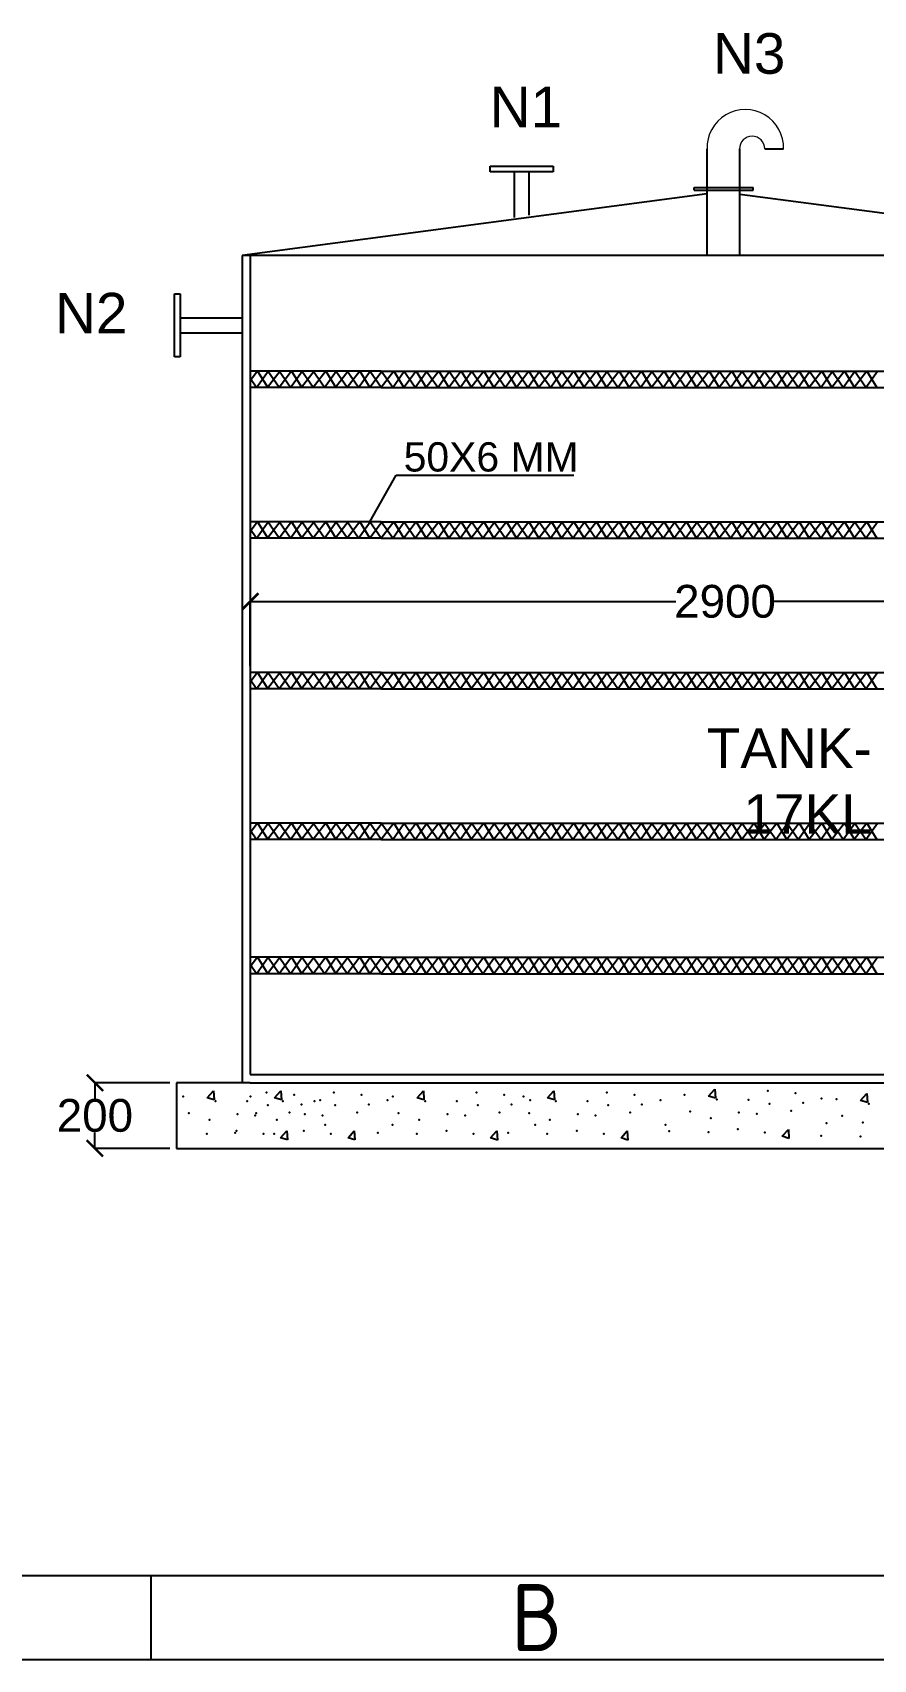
# Model space of a CAD drawing. Header units: millimetres. Extents: x 28040 to 97772, y -4599999986130 to 21571.
# Drawn here: x 66612 to 69180, y 11015 to 15981 of the extents above; entities that cross this region are included whole.
import ezdxf
from ezdxf.enums import TextEntityAlignment as Align

# ---------------------------------------------------------------- set-up
doc = ezdxf.new("R2010")
doc.units = ezdxf.units.MM
doc.header["$LTSCALE"] = 200
doc.header["$MEASUREMENT"] = 0
doc.styles.add('ISOCP', font='isocp.shx')
doc.styles.get("Standard").update_dxf_attribs({"font": 'arial.ttf'})
doc.dimstyles.get("Standard").update_dxf_attribs({"dimtxt": 100, "dimasz": 50, "dimexe": 0.18, "dimexo": 20, "dimgap": 0.5, "dimtad": 0, "dimtih": 1, "dimtoh": 1, "dimdec": 0, "dimzin": 0, "dimdsep": 46, "dimtxsty": 'Standard', "dimcen": 0.09, "dimadec": 0, "dimazin": 0, "dimtfac": 1, "dimtdec": 0, "dimtofl": 0, "dimtmove": 0, "dimatfit": 3, "dimfxl": 1, "dimtolj": 1, "dimtzin": 0, "dimarcsym": 0})

# ---------------------------------------------------------------- blocks, each defined once
blk = doc.blocks.new('_ArchTick')
at = {"color": 0, "linetype": 'ByBlock', "const_width": 0.15}
blk.add_lwpolyline([(-0.5, -0.5), (0.5, 0.5)], dxfattribs=at)
blk = doc.blocks.new('*D102')
at = {"color": 0, "lineweight": -2, "transparency": 16777216}
for p, q in [((67277, 14047.2), (67277, 14244.2)), ((67277, 14244), (68576.5, 14244)), ((70177, 14244), (68877.5, 14244)), ((70177, 14047.2), (70177, 14244.2))]:
    blk.add_line(p, q, dxfattribs=at)
at = {"layer": 'Defpoints', "color": 0, "linetype": 'Continuous', "transparency": 16777216}
for p in [(70177, 14244), (67277, 14027.2), (70177, 14027.2)]:
    blk.add_point(p, dxfattribs=at)
at = {"color": 0, "linetype": 'Continuous', "lineweight": -2, "transparency": 16777216, "xscale": 50, "yscale": 50, "zscale": 50, "rotation": 180}
blk.add_blockref('_ArchTick', (67277, 14244), dxfattribs=at)
at = {"color": 0, "linetype": 'Continuous', "lineweight": -2, "transparency": 16777216, "xscale": 50, "yscale": 50, "zscale": 50}
blk.add_blockref('_ArchTick', (70177, 14244), dxfattribs=at)
at = {"color": 0, "linetype": 'Continuous', "transparency": 16777216, "insert": (68727, 14244), "char_height": 100, "attachment_point": 5}
blk.add_mtext('\\A1;2900', dxfattribs=at)
blk = doc.blocks.new('*D106')
at = {"color": 0, "lineweight": -2, "transparency": 16777216}
for p, q in [((67032, 12774.9), (66802.5, 12774.9)), ((66802.7, 12774.9), (66802.7, 12726.5)), ((66802.7, 12574.9), (66802.7, 12623.3)), ((67032, 12574.9), (66802.5, 12574.9))]:
    blk.add_line(p, q, dxfattribs=at)
at = {"layer": 'Defpoints', "color": 0, "linetype": 'Continuous', "transparency": 16777216}
for p in [(67052, 12774.9), (66802.7, 12574.9), (67052, 12574.9)]:
    blk.add_point(p, dxfattribs=at)
at = {"color": 0, "linetype": 'Continuous', "lineweight": -2, "transparency": 16777216, "xscale": 50, "yscale": 50, "zscale": 50}
for p, rotation in [((66802.7, 12774.9), 90), ((66802.7, 12574.9), 270)]:
    blk.add_blockref('_ArchTick', p, dxfattribs=dict(at, rotation=rotation))
at = {"color": 0, "linetype": 'Continuous', "transparency": 16777216, "insert": (66802.7, 12674.9), "char_height": 100, "attachment_point": 5}
blk.add_mtext('\\A1;200', dxfattribs=at)

msp = doc.modelspace()

# ---------------------------------------------------------------- linework, layer by layer
at = {"linetype": 'Continuous'}
for p, q in [((68672, 15499.9), (68672, 15625.3)), ((68772, 15499.9), (68772, 15625.3)), ((68632.7, 15508.1), (68812.8, 15508.1)), ((68632.7, 15499.9), (68632.7, 15508.1)), ((68632.7, 15499.9), (68812.8, 15499.9)), ((68672, 15299.9), (68672, 15499.9)), ((68772, 15299.9), (68772, 15499.9)), ((68812.8, 15499.9), (68812.8, 15508.1)), ((68672, 15488.7), (67252, 15299.9)), ((68772, 15487), (70202, 15299.9)), ((70202, 15299.9), (67252, 15299.9)), ((67252, 15299.9), (67252, 12799.9)), ((67277, 15299.9), (67277, 12799.9)), ((67677, 14947.2), (67277, 14947.2)), ((67677, 14897.2), (67277, 14897.2)), ((67642, 14487.2), (67722.7, 14629.7)), ((67722.7, 14629.7), (68053.4, 14629.7)), ((68053.4, 14629.7), (68265.4, 14629.7)), ((67677, 14487.2), (67277, 14487.2)), ((67677, 14437.2), (67277, 14437.2)), ((67677, 14027.2), (67277, 14027.2)), ((67677, 13977.2), (67277, 13977.2)), ((67677, 13567.2), (67277, 13567.2)), ((67677, 13517.2), (67277, 13517.2)), ((67677, 13158), (67277, 13158)), ((67677, 13108), (67277, 13108)), ((67252, 12774.9), (67052, 12774.9)), ((67052, 12774.9), (67052, 12574.9)), ((67252, 12799.9), (67252, 12774.9)), ((67277, 12774.9), (67252, 12774.9)), ((67277, 12799.9), (70177, 12799.9)), ((67277, 12774.9), (70177, 12774.9)), ((67052, 12574.9), (70402, 12574.9))]:
    msp.add_line(p, q, dxfattribs=at)
for p, q in [((68848.2, 15625.3), (68905.9, 15625.3)), ((68009.3, 15572.3), (68083, 15572.3)), ((68009.3, 15555.3), (68009.3, 15572.3)), ((68083, 15555.3), (68009.3, 15555.3)), ((68083, 15572.3), (68128.3, 15572.3)), ((68083, 15555.3), (68083, 15416.4)), ((68202, 15555.3), (68083, 15555.3)), ((68128.3, 15572.3), (68202, 15572.3)), ((68128.3, 15555.3), (68128.3, 15423.5)), ((68202, 15572.3), (68202, 15555.3)), ((67045.6, 15109.7), (67045.6, 15183.4)), ((67045.6, 15183.4), (67062.6, 15183.4)), ((67062.6, 15183.4), (67062.6, 15064.3)), ((67045.6, 15064.3), (67045.6, 15109.7)), ((67062.6, 15109.7), (67251.5, 15109.7)), ((67045.6, 14990.7), (67045.6, 15064.3)), ((67062.6, 15064.3), (67251.5, 15064.3)), ((67062.6, 15064.3), (67062.6, 14990.7)), ((67062.6, 14990.7), (67045.6, 14990.7)), ((67299.6, 14947.2), (67277, 14917.7)), ((67296.4, 14897.3), (67332.1, 14947.2)), ((67299.6, 14947.2), (67330.3, 14897.2)), ((67368.4, 14947.2), (67330.1, 14897.3)), ((67365.2, 14897.3), (67330.3, 14947.2)), ((67403.5, 14947.2), (67365.2, 14897.3)), ((67400.3, 14897.3), (67365.4, 14947.2)), ((67400.3, 14897.3), (67435.9, 14947.2)), ((67403.5, 14947.2), (67434.2, 14897.2)), ((67472.3, 14947.2), (67434, 14897.3)), ((67469.1, 14897.3), (67434.2, 14947.2)), ((67507.4, 14947.2), (67469.1, 14897.3)), ((67504.2, 14897.3), (67469.3, 14947.2)), ((67504.2, 14897.3), (67539.8, 14947.2)), ((67507.4, 14947.2), (67538.1, 14897.2)), ((67576.2, 14947.2), (67537.9, 14897.3)), ((67573, 14897.3), (67538.1, 14947.2)), ((67611.3, 14947.2), (67573, 14897.3)), ((67608.1, 14897.3), (67573.1, 14947.2)), ((67608.1, 14897.3), (67643.7, 14947.2)), ((67611.3, 14947.2), (67642, 14897.2)), ((67680.1, 14947.2), (67641.8, 14897.3)), ((67676.9, 14897.3), (67642, 14947.2)), ((67715.2, 14947.2), (67676.9, 14897.3)), ((67677, 14947.2), (70177, 14947.2)), ((67712, 14897.3), (67677, 14947.2)), ((67712, 14897.3), (67747.6, 14947.2)), ((67715.2, 14947.2), (67745.8, 14897.2)), ((67784, 14947.2), (67745.7, 14897.3)), ((67780.8, 14897.3), (67745.8, 14947.2)), ((67780.8, 14897.3), (67816.4, 14947.2)), ((67784, 14947.2), (67814.7, 14897.2)), ((67852.8, 14947.2), (67814.5, 14897.3)), ((67849.6, 14897.3), (67814.7, 14947.2)), ((67849.6, 14897.3), (67885.2, 14947.2)), ((67852.8, 14947.2), (67883.5, 14897.2)), ((67921.6, 14947.2), (67883.3, 14897.3)), ((67918.4, 14897.3), (67883.5, 14947.2)), ((67918.4, 14897.3), (67954.1, 14947.2)), ((67921.6, 14947.2), (67952.3, 14897.2)), ((67990.4, 14947.2), (67952.1, 14897.3)), ((67987.2, 14897.3), (67952.3, 14947.2)), ((67987.2, 14897.3), (68022.9, 14947.2)), ((67990.4, 14947.2), (68021.1, 14897.2)), ((68059.2, 14947.2), (68020.9, 14897.3)), ((68056, 14897.3), (68021.1, 14947.2)), ((68056, 14897.3), (68091.7, 14947.2)), ((68059.2, 14947.2), (68089.9, 14897.2)), ((68128.1, 14947.2), (68089.7, 14897.3)), ((68124.8, 14897.3), (68089.9, 14947.2)), ((68124.8, 14897.3), (68160.5, 14947.2)), ((68128.1, 14947.2), (68158.7, 14897.2)), ((68196.9, 14947.2), (68158.5, 14897.3)), ((68193.6, 14897.3), (68158.7, 14947.2)), ((68193.6, 14897.3), (68229.3, 14947.2)), ((68196.9, 14947.2), (68227.5, 14897.2)), ((68265.7, 14947.2), (68227.3, 14897.3)), ((68262.4, 14897.3), (68227.5, 14947.2)), ((68262.4, 14897.3), (68298.1, 14947.2)), ((68265.7, 14947.2), (68296.3, 14897.2)), ((68334.5, 14947.2), (68296.1, 14897.3)), ((68331.2, 14897.3), (68296.3, 14947.2)), ((68331.2, 14897.3), (68366.9, 14947.2)), ((68334.5, 14947.2), (68365.1, 14897.2)), ((68403.3, 14947.2), (68365, 14897.3)), ((68400, 14897.3), (68365.1, 14947.2)), ((68400, 14897.3), (68435.7, 14947.2)), ((68403.3, 14947.2), (68433.9, 14897.2)), ((68472.1, 14947.2), (68433.8, 14897.3)), ((68468.8, 14897.3), (68433.9, 14947.2)), ((68468.8, 14897.3), (68504.5, 14947.2)), ((68472.1, 14947.2), (68502.7, 14897.2)), ((68540.9, 14947.2), (68502.6, 14897.3)), ((68537.7, 14897.3), (68502.7, 14947.2)), ((68537.7, 14897.3), (68573.3, 14947.2)), ((68540.9, 14947.2), (68571.5, 14897.2)), ((68609.7, 14947.2), (68571.4, 14897.3)), ((68606.5, 14897.3), (68571.5, 14947.2)), ((68606.5, 14897.3), (68642.1, 14947.2)), ((68609.7, 14947.2), (68640.3, 14897.2)), ((68678.5, 14947.2), (68640.2, 14897.3)), ((68675.3, 14897.3), (68640.3, 14947.2)), ((68675.3, 14897.3), (68710.9, 14947.2)), ((68678.5, 14947.2), (68709.2, 14897.2)), ((68747.3, 14947.2), (68709, 14897.3)), ((68744.1, 14897.3), (68709.2, 14947.2)), ((68744.1, 14897.3), (68779.7, 14947.2)), ((68747.3, 14947.2), (68778, 14897.2)), ((68816.1, 14947.2), (68777.8, 14897.3)), ((68812.9, 14897.3), (68778, 14947.2)), ((68812.9, 14897.3), (68848.5, 14947.2)), ((68816.1, 14947.2), (68846.8, 14897.2)), ((68884.9, 14947.2), (68846.6, 14897.3)), ((68881.7, 14897.3), (68846.8, 14947.2)), ((68881.7, 14897.3), (68917.4, 14947.2)), ((68884.9, 14947.2), (68915.6, 14897.2)), ((68953.7, 14947.2), (68915.4, 14897.3)), ((68950.5, 14897.3), (68915.6, 14947.2)), ((68950.5, 14897.3), (68986.2, 14947.2)), ((68953.7, 14947.2), (68984.4, 14897.2)), ((69022.6, 14947.2), (68984.2, 14897.3)), ((69019.3, 14897.3), (68984.4, 14947.2)), ((69019.3, 14897.3), (69055, 14947.2)), ((69022.6, 14947.2), (69053.2, 14897.2)), ((69091.4, 14947.2), (69053, 14897.3)), ((69088.1, 14897.3), (69053.2, 14947.2)), ((69088.1, 14897.3), (69123.8, 14947.2)), ((69091.4, 14947.2), (69122, 14897.2)), ((69160.2, 14947.2), (69121.8, 14897.3)), ((69156.9, 14897.3), (69122, 14947.2)), ((69156.9, 14897.3), (69192.6, 14947.2)), ((69160.2, 14947.2), (69190.8, 14897.2)), ((67296.4, 14897.3), (67277, 14925)), ((67677, 14897.2), (70177.1, 14897.2)), ((67299.6, 14487.2), (67277, 14457.7)), ((67296.4, 14437.3), (67277, 14465)), ((67296.4, 14437.3), (67332.1, 14487.2)), ((67299.6, 14487.2), (67330.3, 14437.2)), ((67368.4, 14487.2), (67330.1, 14437.3)), ((67365.2, 14437.3), (67330.3, 14487.2)), ((67403.5, 14487.2), (67365.2, 14437.3)), ((67400.3, 14437.3), (67365.4, 14487.2)), ((67400.3, 14437.3), (67435.9, 14487.2)), ((67403.5, 14487.2), (67434.2, 14437.2)), ((67472.3, 14487.2), (67434, 14437.3)), ((67469.1, 14437.3), (67434.2, 14487.2)), ((67507.4, 14487.2), (67469.1, 14437.3)), ((67504.2, 14437.3), (67469.3, 14487.2)), ((67504.2, 14437.3), (67539.8, 14487.2)), ((67507.4, 14487.2), (67538.1, 14437.2)), ((67576.2, 14487.2), (67537.9, 14437.3)), ((67573, 14437.3), (67538.1, 14487.2)), ((67611.3, 14487.2), (67573, 14437.3)), ((67608.1, 14437.3), (67573.1, 14487.2)), ((67608.1, 14437.3), (67643.7, 14487.2)), ((67611.3, 14487.2), (67642, 14437.2)), ((67680.1, 14487.2), (67641.8, 14437.3)), ((67676.9, 14437.3), (67642, 14487.2)), ((67715.2, 14487.2), (67676.9, 14437.3)), ((67677, 14487.2), (70177, 14487.2)), ((67712, 14437.3), (67677, 14487.2)), ((67712, 14437.3), (67747.6, 14487.2)), ((67715.2, 14487.2), (67745.8, 14437.2)), ((67784, 14487.2), (67745.7, 14437.3)), ((67780.8, 14437.3), (67745.8, 14487.2)), ((67780.8, 14437.3), (67816.4, 14487.2)), ((67784, 14487.2), (67814.7, 14437.2)), ((67852.8, 14487.2), (67814.5, 14437.3)), ((67849.6, 14437.3), (67814.7, 14487.2)), ((67849.6, 14437.3), (67885.2, 14487.2)), ((67852.8, 14487.2), (67883.5, 14437.2)), ((67921.6, 14487.2), (67883.3, 14437.3)), ((67918.4, 14437.3), (67883.5, 14487.2)), ((67918.4, 14437.3), (67954.1, 14487.2)), ((67921.6, 14487.2), (67952.3, 14437.2)), ((67990.4, 14487.2), (67952.1, 14437.3)), ((67987.2, 14437.3), (67952.3, 14487.2)), ((67987.2, 14437.3), (68022.9, 14487.2)), ((67990.4, 14487.2), (68021.1, 14437.2)), ((68059.2, 14487.2), (68020.9, 14437.3)), ((68056, 14437.3), (68021.1, 14487.2)), ((68056, 14437.3), (68091.7, 14487.2)), ((68059.2, 14487.2), (68089.9, 14437.2)), ((68128.1, 14487.2), (68089.7, 14437.3)), ((68124.8, 14437.3), (68089.9, 14487.2)), ((68124.8, 14437.3), (68160.5, 14487.2)), ((68128.1, 14487.2), (68158.7, 14437.2)), ((68196.9, 14487.2), (68158.5, 14437.3)), ((68193.6, 14437.3), (68158.7, 14487.2)), ((68193.6, 14437.3), (68229.3, 14487.2)), ((68196.9, 14487.2), (68227.5, 14437.2)), ((68265.7, 14487.2), (68227.3, 14437.3)), ((68262.4, 14437.3), (68227.5, 14487.2)), ((68262.4, 14437.3), (68298.1, 14487.2)), ((68265.7, 14487.2), (68296.3, 14437.2)), ((68334.5, 14487.2), (68296.1, 14437.3)), ((68331.2, 14437.3), (68296.3, 14487.2)), ((68331.2, 14437.3), (68366.9, 14487.2)), ((68334.5, 14487.2), (68365.1, 14437.2)), ((68403.3, 14487.2), (68365, 14437.3)), ((68400, 14437.3), (68365.1, 14487.2)), ((68400, 14437.3), (68435.7, 14487.2)), ((68403.3, 14487.2), (68433.9, 14437.2)), ((68472.1, 14487.2), (68433.8, 14437.3)), ((68468.8, 14437.3), (68433.9, 14487.2)), ((68468.8, 14437.3), (68504.5, 14487.2)), ((68472.1, 14487.2), (68502.7, 14437.2)), ((68540.9, 14487.2), (68502.6, 14437.3)), ((68537.7, 14437.3), (68502.7, 14487.2)), ((68537.7, 14437.3), (68573.3, 14487.2)), ((68540.9, 14487.2), (68571.5, 14437.2)), ((68609.7, 14487.2), (68571.4, 14437.3)), ((68606.5, 14437.3), (68571.5, 14487.2)), ((68606.5, 14437.3), (68642.1, 14487.2)), ((68609.7, 14487.2), (68640.3, 14437.2)), ((68678.5, 14487.2), (68640.2, 14437.3)), ((68675.3, 14437.3), (68640.3, 14487.2)), ((68675.3, 14437.3), (68710.9, 14487.2)), ((68678.5, 14487.2), (68709.2, 14437.2)), ((68747.3, 14487.2), (68709, 14437.3)), ((68744.1, 14437.3), (68709.2, 14487.2)), ((68744.1, 14437.3), (68779.7, 14487.2)), ((68747.3, 14487.2), (68778, 14437.2)), ((68816.1, 14487.2), (68777.8, 14437.3)), ((68812.9, 14437.3), (68778, 14487.2)), ((68812.9, 14437.3), (68848.5, 14487.2)), ((68816.1, 14487.2), (68846.8, 14437.2)), ((68884.9, 14487.2), (68846.6, 14437.3)), ((68881.7, 14437.3), (68846.8, 14487.2)), ((68881.7, 14437.3), (68917.4, 14487.2)), ((68884.9, 14487.2), (68915.6, 14437.2)), ((68953.7, 14487.2), (68915.4, 14437.3)), ((68950.5, 14437.3), (68915.6, 14487.2)), ((68950.5, 14437.3), (68986.2, 14487.2)), ((68953.7, 14487.2), (68984.4, 14437.2)), ((69022.6, 14487.2), (68984.2, 14437.3)), ((69019.3, 14437.3), (68984.4, 14487.2)), ((69019.3, 14437.3), (69055, 14487.2)), ((69022.6, 14487.2), (69053.2, 14437.2)), ((69091.4, 14487.2), (69053, 14437.3)), ((69088.1, 14437.3), (69053.2, 14487.2)), ((69088.1, 14437.3), (69123.8, 14487.2)), ((69091.4, 14487.2), (69122, 14437.2)), ((69160.2, 14487.2), (69121.8, 14437.3)), ((69156.9, 14437.3), (69122, 14487.2)), ((69156.9, 14437.3), (69192.6, 14487.2)), ((69160.2, 14487.2), (69190.8, 14437.2)), ((67677, 14437.2), (70177.1, 14437.2)), ((67299.6, 14027.2), (67277, 13997.7)), ((67296.4, 13977.3), (67277, 14005)), ((67296.4, 13977.3), (67332.1, 14027.2)), ((67299.6, 14027.2), (67330.3, 13977.2)), ((67368.4, 14027.2), (67330.1, 13977.3)), ((67365.2, 13977.3), (67330.3, 14027.2)), ((67403.5, 14027.2), (67365.2, 13977.3)), ((67400.3, 13977.3), (67365.4, 14027.2)), ((67400.3, 13977.3), (67435.9, 14027.2)), ((67403.5, 14027.2), (67434.2, 13977.2)), ((67472.3, 14027.2), (67434, 13977.3)), ((67469.1, 13977.3), (67434.2, 14027.2)), ((67507.4, 14027.2), (67469.1, 13977.3)), ((67504.2, 13977.3), (67469.3, 14027.2)), ((67504.2, 13977.3), (67539.8, 14027.2)), ((67507.4, 14027.2), (67538.1, 13977.2)), ((67576.2, 14027.2), (67537.9, 13977.3)), ((67573, 13977.3), (67538.1, 14027.2)), ((67611.3, 14027.2), (67573, 13977.3)), ((67608.1, 13977.3), (67573.1, 14027.2)), ((67608.1, 13977.3), (67643.7, 14027.2)), ((67611.3, 14027.2), (67642, 13977.2)), ((67680.1, 14027.2), (67641.8, 13977.3)), ((67676.9, 13977.3), (67642, 14027.2)), ((67715.2, 14027.2), (67676.9, 13977.3)), ((67677, 14027.2), (70177, 14027.2)), ((67712, 13977.3), (67677, 14027.2)), ((67712, 13977.3), (67747.6, 14027.2)), ((67715.2, 14027.2), (67745.8, 13977.2)), ((67784, 14027.2), (67745.7, 13977.3)), ((67780.8, 13977.3), (67745.8, 14027.2)), ((67780.8, 13977.3), (67816.4, 14027.2)), ((67784, 14027.2), (67814.7, 13977.2)), ((67852.8, 14027.2), (67814.5, 13977.3)), ((67849.6, 13977.3), (67814.7, 14027.2)), ((67849.6, 13977.3), (67885.2, 14027.2)), ((67852.8, 14027.2), (67883.5, 13977.2)), ((67921.6, 14027.2), (67883.3, 13977.3)), ((67918.4, 13977.3), (67883.5, 14027.2)), ((67918.4, 13977.3), (67954.1, 14027.2)), ((67921.6, 14027.2), (67952.3, 13977.2)), ((67990.4, 14027.2), (67952.1, 13977.3)), ((67987.2, 13977.3), (67952.3, 14027.2)), ((67987.2, 13977.3), (68022.9, 14027.2)), ((67990.4, 14027.2), (68021.1, 13977.2)), ((68059.2, 14027.2), (68020.9, 13977.3)), ((68056, 13977.3), (68021.1, 14027.2)), ((68056, 13977.3), (68091.7, 14027.2)), ((68059.2, 14027.2), (68089.9, 13977.2)), ((68128.1, 14027.2), (68089.7, 13977.3)), ((68124.8, 13977.3), (68089.9, 14027.2)), ((68124.8, 13977.3), (68160.5, 14027.2)), ((68128.1, 14027.2), (68158.7, 13977.2)), ((68196.9, 14027.2), (68158.5, 13977.3)), ((68193.6, 13977.3), (68158.7, 14027.2)), ((68193.6, 13977.3), (68229.3, 14027.2)), ((68196.9, 14027.2), (68227.5, 13977.2)), ((68265.7, 14027.2), (68227.3, 13977.3)), ((68262.4, 13977.3), (68227.5, 14027.2)), ((68262.4, 13977.3), (68298.1, 14027.2)), ((68265.7, 14027.2), (68296.3, 13977.2)), ((68334.5, 14027.2), (68296.1, 13977.3)), ((68331.2, 13977.3), (68296.3, 14027.2)), ((68331.2, 13977.3), (68366.9, 14027.2)), ((68334.5, 14027.2), (68365.1, 13977.2)), ((68403.3, 14027.2), (68365, 13977.3)), ((68400, 13977.3), (68365.1, 14027.2)), ((68400, 13977.3), (68435.7, 14027.2)), ((68403.3, 14027.2), (68433.9, 13977.2)), ((68472.1, 14027.2), (68433.8, 13977.3)), ((68468.8, 13977.3), (68433.9, 14027.2)), ((68468.8, 13977.3), (68504.5, 14027.2)), ((68472.1, 14027.2), (68502.7, 13977.2)), ((68540.9, 14027.2), (68502.6, 13977.3)), ((68537.7, 13977.3), (68502.7, 14027.2)), ((68537.7, 13977.3), (68573.3, 14027.2)), ((68540.9, 14027.2), (68571.5, 13977.2)), ((68609.7, 14027.2), (68571.4, 13977.3)), ((68606.5, 13977.3), (68571.5, 14027.2)), ((68606.5, 13977.3), (68642.1, 14027.2)), ((68609.7, 14027.2), (68640.3, 13977.2)), ((68678.5, 14027.2), (68640.2, 13977.3)), ((68675.3, 13977.3), (68640.3, 14027.2)), ((68675.3, 13977.3), (68710.9, 14027.2)), ((68678.5, 14027.2), (68709.2, 13977.2)), ((68747.3, 14027.2), (68709, 13977.3)), ((68744.1, 13977.3), (68709.2, 14027.2)), ((68744.1, 13977.3), (68779.7, 14027.2)), ((68747.3, 14027.2), (68778, 13977.2)), ((68816.1, 14027.2), (68777.8, 13977.3)), ((68812.9, 13977.3), (68778, 14027.2)), ((68812.9, 13977.3), (68848.5, 14027.2)), ((68816.1, 14027.2), (68846.8, 13977.2)), ((68884.9, 14027.2), (68846.6, 13977.3)), ((68881.7, 13977.3), (68846.8, 14027.2)), ((68881.7, 13977.3), (68917.4, 14027.2)), ((68884.9, 14027.2), (68915.6, 13977.2)), ((68953.7, 14027.2), (68915.4, 13977.3)), ((68950.5, 13977.3), (68915.6, 14027.2)), ((68950.5, 13977.3), (68986.2, 14027.2)), ((68953.7, 14027.2), (68984.4, 13977.2)), ((69022.6, 14027.2), (68984.2, 13977.3)), ((69019.3, 13977.3), (68984.4, 14027.2)), ((69019.3, 13977.3), (69055, 14027.2)), ((69022.6, 14027.2), (69053.2, 13977.2)), ((69091.4, 14027.2), (69053, 13977.3)), ((69088.1, 13977.3), (69053.2, 14027.2)), ((69088.1, 13977.3), (69123.8, 14027.2)), ((69091.4, 14027.2), (69122, 13977.2)), ((69160.2, 14027.2), (69121.8, 13977.3)), ((69156.9, 13977.3), (69122, 14027.2)), ((69156.9, 13977.3), (69192.6, 14027.2)), ((69160.2, 14027.2), (69190.8, 13977.2)), ((67677, 13977.2), (70177.1, 13977.2)), ((67299.6, 13567.2), (67277, 13537.7)), ((67296.4, 13517.3), (67332.1, 13567.2)), ((67299.6, 13567.2), (67330.3, 13517.2)), ((67368.4, 13567.2), (67330.1, 13517.3)), ((67365.2, 13517.3), (67330.3, 13567.2)), ((67403.5, 13567.2), (67365.2, 13517.3)), ((67400.3, 13517.3), (67365.4, 13567.2)), ((67400.3, 13517.3), (67435.9, 13567.2)), ((67403.5, 13567.2), (67434.2, 13517.2)), ((67472.3, 13567.2), (67434, 13517.3)), ((67469.1, 13517.3), (67434.2, 13567.2)), ((67507.4, 13567.2), (67469.1, 13517.3)), ((67504.2, 13517.3), (67469.3, 13567.2)), ((67504.2, 13517.3), (67539.8, 13567.2)), ((67507.4, 13567.2), (67538.1, 13517.2)), ((67576.2, 13567.2), (67537.9, 13517.3)), ((67573, 13517.3), (67538.1, 13567.2)), ((67611.3, 13567.2), (67573, 13517.3)), ((67608.1, 13517.3), (67573.1, 13567.2)), ((67608.1, 13517.3), (67643.7, 13567.2)), ((67611.3, 13567.2), (67642, 13517.2)), ((67680.1, 13567.2), (67641.8, 13517.3)), ((67676.9, 13517.3), (67642, 13567.2)), ((67715.2, 13567.2), (67676.9, 13517.3)), ((67677, 13567.2), (70177, 13567.2)), ((67712, 13517.3), (67677, 13567.2)), ((67712, 13517.3), (67747.6, 13567.2)), ((67715.2, 13567.2), (67745.8, 13517.2)), ((67784, 13567.2), (67745.7, 13517.3)), ((67780.8, 13517.3), (67745.8, 13567.2)), ((67780.8, 13517.3), (67816.4, 13567.2)), ((67784, 13567.2), (67814.7, 13517.2)), ((67852.8, 13567.2), (67814.5, 13517.3)), ((67849.6, 13517.3), (67814.7, 13567.2)), ((67849.6, 13517.3), (67885.2, 13567.2)), ((67852.8, 13567.2), (67883.5, 13517.2)), ((67921.6, 13567.2), (67883.3, 13517.3)), ((67918.4, 13517.3), (67883.5, 13567.2)), ((67918.4, 13517.3), (67954.1, 13567.2)), ((67921.6, 13567.2), (67952.3, 13517.2)), ((67990.4, 13567.2), (67952.1, 13517.3)), ((67987.2, 13517.3), (67952.3, 13567.2)), ((67987.2, 13517.3), (68022.9, 13567.2)), ((67990.4, 13567.2), (68021.1, 13517.2)), ((68059.2, 13567.2), (68020.9, 13517.3)), ((68056, 13517.3), (68021.1, 13567.2)), ((68056, 13517.3), (68091.7, 13567.2)), ((68059.2, 13567.2), (68089.9, 13517.2)), ((68128.1, 13567.2), (68089.7, 13517.3)), ((68124.8, 13517.3), (68089.9, 13567.2)), ((68124.8, 13517.3), (68160.5, 13567.2)), ((68128.1, 13567.2), (68158.7, 13517.2)), ((68196.9, 13567.2), (68158.5, 13517.3)), ((68193.6, 13517.3), (68158.7, 13567.2)), ((68193.6, 13517.3), (68229.3, 13567.2)), ((68196.9, 13567.2), (68227.5, 13517.2)), ((68265.7, 13567.2), (68227.3, 13517.3)), ((68262.4, 13517.3), (68227.5, 13567.2)), ((68262.4, 13517.3), (68298.1, 13567.2)), ((68265.7, 13567.2), (68296.3, 13517.2)), ((68334.5, 13567.2), (68296.1, 13517.3)), ((68331.2, 13517.3), (68296.3, 13567.2)), ((68331.2, 13517.3), (68366.9, 13567.2)), ((68334.5, 13567.2), (68365.1, 13517.2)), ((68403.3, 13567.2), (68365, 13517.3)), ((68400, 13517.3), (68365.1, 13567.2)), ((68400, 13517.3), (68435.7, 13567.2)), ((68403.3, 13567.2), (68433.9, 13517.2)), ((68472.1, 13567.2), (68433.8, 13517.3)), ((68468.8, 13517.3), (68433.9, 13567.2)), ((68468.8, 13517.3), (68504.5, 13567.2)), ((68472.1, 13567.2), (68502.7, 13517.2)), ((68540.9, 13567.2), (68502.6, 13517.3)), ((68537.7, 13517.3), (68502.7, 13567.2)), ((68537.7, 13517.3), (68573.3, 13567.2)), ((68540.9, 13567.2), (68571.5, 13517.2)), ((68609.7, 13567.2), (68571.4, 13517.3)), ((68606.5, 13517.3), (68571.5, 13567.2)), ((68606.5, 13517.3), (68642.1, 13567.2)), ((68609.7, 13567.2), (68640.3, 13517.2)), ((68678.5, 13567.2), (68640.2, 13517.3)), ((68675.3, 13517.3), (68640.3, 13567.2)), ((68675.3, 13517.3), (68710.9, 13567.2)), ((68678.5, 13567.2), (68709.2, 13517.2)), ((68747.3, 13567.2), (68709, 13517.3)), ((68744.1, 13517.3), (68709.2, 13567.2)), ((68744.1, 13517.3), (68779.7, 13567.2)), ((68747.3, 13567.2), (68778, 13517.2)), ((68816.1, 13567.2), (68777.8, 13517.3)), ((68812.9, 13517.3), (68778, 13567.2)), ((68812.9, 13517.3), (68848.5, 13567.2)), ((68816.1, 13567.2), (68846.8, 13517.2)), ((68884.9, 13567.2), (68846.6, 13517.3)), ((68881.7, 13517.3), (68846.8, 13567.2)), ((68881.7, 13517.3), (68917.4, 13567.2)), ((68884.9, 13567.2), (68915.6, 13517.2)), ((68953.7, 13567.2), (68915.4, 13517.3)), ((68950.5, 13517.3), (68915.6, 13567.2)), ((68950.5, 13517.3), (68986.2, 13567.2)), ((68953.7, 13567.2), (68984.4, 13517.2)), ((69022.6, 13567.2), (68984.2, 13517.3)), ((69019.3, 13517.3), (68984.4, 13567.2)), ((69019.3, 13517.3), (69055, 13567.2)), ((69022.6, 13567.2), (69053.2, 13517.2)), ((69091.4, 13567.2), (69053, 13517.3)), ((69088.1, 13517.3), (69053.2, 13567.2)), ((69088.1, 13517.3), (69123.8, 13567.2)), ((69091.4, 13567.2), (69122, 13517.2)), ((69160.2, 13567.2), (69121.8, 13517.3)), ((69156.9, 13517.3), (69122, 13567.2)), ((69156.9, 13517.3), (69192.6, 13567.2)), ((69160.2, 13567.2), (69190.8, 13517.2)), ((67296.4, 13517.3), (67277, 13545)), ((67677, 13517.2), (70177.1, 13517.2)), ((67299.6, 13158), (67277, 13128.6)), ((67296.4, 13108.1), (67277, 13135.8)), ((67296.4, 13108.1), (67332.1, 13158)), ((67299.6, 13158), (67330.3, 13108)), ((67368.4, 13158), (67330.1, 13108.1)), ((67365.2, 13108.1), (67330.3, 13158)), ((67403.5, 13158), (67365.2, 13108.1)), ((67400.3, 13108.1), (67365.4, 13158)), ((67400.3, 13108.1), (67435.9, 13158)), ((67403.5, 13158), (67434.2, 13108)), ((67472.3, 13158), (67434, 13108.1)), ((67469.1, 13108.1), (67434.2, 13158)), ((67507.4, 13158), (67469.1, 13108.1)), ((67504.2, 13108.1), (67469.3, 13158)), ((67504.2, 13108.1), (67539.8, 13158)), ((67507.4, 13158), (67538.1, 13108)), ((67576.2, 13158), (67537.9, 13108.1)), ((67573, 13108.1), (67538.1, 13158)), ((67611.3, 13158), (67573, 13108.1)), ((67608.1, 13108.1), (67573.1, 13158)), ((67608.1, 13108.1), (67643.7, 13158)), ((67611.3, 13158), (67642, 13108)), ((67680.1, 13158), (67641.8, 13108.1)), ((67676.9, 13108.1), (67642, 13158)), ((67715.2, 13158), (67676.9, 13108.1)), ((67677, 13158), (70177, 13158)), ((67712, 13108.1), (67677, 13158)), ((67712, 13108.1), (67747.6, 13158)), ((67715.2, 13158), (67745.8, 13108)), ((67784, 13158), (67745.7, 13108.1)), ((67780.8, 13108.1), (67745.8, 13158)), ((67780.8, 13108.1), (67816.4, 13158)), ((67784, 13158), (67814.7, 13108)), ((67852.8, 13158), (67814.5, 13108.1)), ((67849.6, 13108.1), (67814.7, 13158)), ((67849.6, 13108.1), (67885.2, 13158)), ((67852.8, 13158), (67883.5, 13108)), ((67921.6, 13158), (67883.3, 13108.1)), ((67918.4, 13108.1), (67883.5, 13158)), ((67918.4, 13108.1), (67954.1, 13158)), ((67921.6, 13158), (67952.3, 13108)), ((67990.4, 13158), (67952.1, 13108.1)), ((67987.2, 13108.1), (67952.3, 13158)), ((67987.2, 13108.1), (68022.9, 13158)), ((67990.4, 13158), (68021.1, 13108)), ((68059.2, 13158), (68020.9, 13108.1)), ((68056, 13108.1), (68021.1, 13158)), ((68056, 13108.1), (68091.7, 13158)), ((68059.2, 13158), (68089.9, 13108)), ((68128.1, 13158), (68089.7, 13108.1)), ((68124.8, 13108.1), (68089.9, 13158)), ((68124.8, 13108.1), (68160.5, 13158)), ((68128.1, 13158), (68158.7, 13108)), ((68196.9, 13158), (68158.5, 13108.1)), ((68193.6, 13108.1), (68158.7, 13158)), ((68193.6, 13108.1), (68229.3, 13158)), ((68196.9, 13158), (68227.5, 13108)), ((68265.7, 13158), (68227.3, 13108.1)), ((68262.4, 13108.1), (68227.5, 13158)), ((68262.4, 13108.1), (68298.1, 13158)), ((68265.7, 13158), (68296.3, 13108)), ((68334.5, 13158), (68296.1, 13108.1)), ((68331.2, 13108.1), (68296.3, 13158)), ((68331.2, 13108.1), (68366.9, 13158)), ((68334.5, 13158), (68365.1, 13108)), ((68403.3, 13158), (68365, 13108.1)), ((68400, 13108.1), (68365.1, 13158)), ((68400, 13108.1), (68435.7, 13158)), ((68403.3, 13158), (68433.9, 13108)), ((68472.1, 13158), (68433.8, 13108.1)), ((68468.8, 13108.1), (68433.9, 13158)), ((68468.8, 13108.1), (68504.5, 13158)), ((68472.1, 13158), (68502.7, 13108)), ((68540.9, 13158), (68502.6, 13108.1)), ((68537.7, 13108.1), (68502.7, 13158)), ((68537.7, 13108.1), (68573.3, 13158)), ((68540.9, 13158), (68571.5, 13108)), ((68609.7, 13158), (68571.4, 13108.1)), ((68606.5, 13108.1), (68571.5, 13158)), ((68606.5, 13108.1), (68642.1, 13158)), ((68609.7, 13158), (68640.3, 13108)), ((68678.5, 13158), (68640.2, 13108.1)), ((68675.3, 13108.1), (68640.3, 13158)), ((68675.3, 13108.1), (68710.9, 13158)), ((68678.5, 13158), (68709.2, 13108)), ((68747.3, 13158), (68709, 13108.1)), ((68744.1, 13108.1), (68709.2, 13158)), ((68744.1, 13108.1), (68779.7, 13158)), ((68747.3, 13158), (68778, 13108)), ((68816.1, 13158), (68777.8, 13108.1)), ((68812.9, 13108.1), (68778, 13158)), ((68812.9, 13108.1), (68848.5, 13158)), ((68816.1, 13158), (68846.8, 13108)), ((68884.9, 13158), (68846.6, 13108.1)), ((68881.7, 13108.1), (68846.8, 13158)), ((68881.7, 13108.1), (68917.4, 13158)), ((68884.9, 13158), (68915.6, 13108)), ((68953.7, 13158), (68915.4, 13108.1)), ((68950.5, 13108.1), (68915.6, 13158)), ((68950.5, 13108.1), (68986.2, 13158)), ((68953.7, 13158), (68984.4, 13108)), ((69022.6, 13158), (68984.2, 13108.1)), ((69019.3, 13108.1), (68984.4, 13158)), ((69019.3, 13108.1), (69055, 13158)), ((69022.6, 13158), (69053.2, 13108)), ((69091.4, 13158), (69053, 13108.1)), ((69088.1, 13108.1), (69053.2, 13158)), ((69088.1, 13108.1), (69123.8, 13158)), ((69091.4, 13158), (69122, 13108)), ((69160.2, 13158), (69121.8, 13108.1)), ((69156.9, 13108.1), (69122, 13158)), ((69156.9, 13108.1), (69192.6, 13158)), ((69160.2, 13158), (69190.8, 13108)), ((67677, 13108), (70177.1, 13108)), ((67145.6, 12729.6), (67164.7, 12750.3)), ((67166.6, 12722.7), (67145.6, 12729.6)), ((67164.7, 12750.3), (67166.6, 12722.7)), ((67351.3, 12729.6), (67370.5, 12750.3)), ((67372.3, 12722.7), (67351.3, 12729.6)), ((67370.5, 12750.3), (67372.3, 12722.7)), ((67786.6, 12729.5), (67805.7, 12750.2)), ((67807.5, 12722.7), (67786.6, 12729.5)), ((67805.7, 12750.2), (67807.5, 12722.7)), ((68185, 12729.5), (68204.1, 12750.2)), ((68205.9, 12722.7), (68185, 12729.5)), ((68204.1, 12750.2), (68205.9, 12722.7)), ((68676.8, 12734.5), (68695.9, 12755.2)), ((68697.7, 12727.7), (68676.8, 12734.5)), ((68695.9, 12755.2), (68697.7, 12727.7)), ((69141, 12721.3), (69160.2, 12742)), ((69162, 12714.4), (69141, 12721.3)), ((69160.2, 12742), (69162, 12714.4)), ((67369.9, 12607.3), (67389.1, 12628)), ((67389.1, 12628), (67390.9, 12600.5)), ((67575.7, 12607.3), (67594.8, 12628)), ((67594.8, 12628), (67596.7, 12600.5)), ((68010.9, 12607.2), (68030.1, 12628)), ((68030.1, 12628), (68031.9, 12600.4)), ((68409.3, 12607.2), (68428.5, 12628)), ((68428.5, 12628), (68430.3, 12600.4)), ((68901.1, 12612.2), (68920.3, 12632.9)), ((68920.3, 12632.9), (68922.1, 12605.4)), ((67390.9, 12600.5), (67369.9, 12607.3)), ((67596.7, 12600.5), (67575.7, 12607.3)), ((68031.9, 12600.4), (68010.9, 12607.2)), ((68430.3, 12600.4), (68409.3, 12607.2)), ((68922.1, 12605.4), (68901.1, 12612.2))]:
    msp.add_line(p, q)
at = {"color": 0}
for p, q in [((64417.2, 11271.3), (78789.6, 11271.3)), ((66973.7, 11271.3), (66973.7, 11014.9)), ((64160.9, 11014.9), (79045.9, 11014.9))]:
    msp.add_line(p, q, dxfattribs=at)
at = {"color": 7, "lineweight": 13, "ltscale": 5}
for centre, radius, start, end in [((68788.9, 15628.2), 117, 358.5778, 181.4222), ((68809.6, 15625.3), 38.6, 0, 180)]:
    msp.add_arc(centre, radius, start, end, dxfattribs=at)
for p in [(67071.8, 12733), (67170.7, 12719.3), (67267.3, 12718.5), (67277.5, 12733), (67326.7, 12745.9), (67376.4, 12719.3), (67411.1, 12738.3), (67473, 12718.5), (67490.7, 12721.8), (67532.4, 12745.9), (67616.8, 12738.3), (67696.4, 12721.8), (67712.8, 12732.9), (67811.7, 12719.2), (67908.3, 12718.5), (67967.6, 12745.8), (68052.1, 12738.2), (68111.2, 12732.9), (68131.7, 12721.8), (68210.1, 12719.2), (68306.7, 12718.5), (68366, 12745.8), (68450.5, 12738.2), (68530.1, 12721.8), (68603, 12737.9), (68701.9, 12724.2), (68798.5, 12723.4), (68857.8, 12750.8), (68942.3, 12743.2), (68965.1, 12713.5), (69021.9, 12726.7), (69067.2, 12724.6), (67089.3, 12682.8), (67238.4, 12679.7), (67292.4, 12675.2), (67295, 12682.8), (67331.2, 12706.3), (67397.4, 12684.3), (67433.9, 12708.6), (67444.1, 12679.7), (67498.1, 12675.2), (67536.9, 12706.3), (67603.1, 12684.3), (67639.7, 12708.6), (67730.3, 12682.7), (67879.4, 12679.7), (67933.4, 12675.1), (67972.2, 12706.3), (68038.4, 12684.2), (68074.9, 12708.6), (68128.7, 12682.7), (68277.8, 12679.7), (68331.8, 12675.1), (68370.6, 12706.3), (68436.8, 12684.2), (68473.3, 12708.6), (68620.5, 12687.7), (68683.6, 12667.2), (68769.6, 12684.6), (68823.6, 12680.1), (68862.4, 12711.2), (68928.6, 12689.2), (69084.7, 12674.5), (69166.1, 12711), (67144.8, 12619.7), (67152.4, 12662.2), (67231.1, 12622), (67235.4, 12628.8), (67317.5, 12618.9), (67350.5, 12619.7), (67358.2, 12662.2), (67441.1, 12628.8), (67505.8, 12647), (67523.3, 12618.9), (67666.4, 12621.9), (67711.5, 12647), (67785.8, 12619.6), (67793.4, 12662.2), (67876.3, 12628.7), (67958.5, 12618.9), (68064.7, 12621.9), (68146.7, 12647), (68184.2, 12619.6), (68191.8, 12662.2), (68274.7, 12628.7), (68356.9, 12618.9), (68545.1, 12647), (68556.5, 12626.9), (68676, 12624.6), (68766.5, 12633.7), (68848.7, 12623.8), (69020.8, 12613.6), (69036.9, 12652), (69147.9, 12653.9), (69140.3, 12611.4)]:
    msp.add_point(p)

# ---------------------------------------------------------------- texts
at = {"color": 0, "style": 'ISOCP'}
msp.add_text('B', height=205, dxfattribs=at).set_placement((68152.7, 11143.1), align=Align.MIDDLE)
at = {"linetype": 'Continuous', "attachment_point": 1}
for s, width, gutter_width, insert, char_height in [('N3', 1537.269, 1270.6, (68690, 15978.7), 123.91), ('N1', 1537.269, 1270.6, (68008.2, 15815.4), 123.91), ('N2', 1537.269, 1270.6, (66680.8, 15186.1), 123.91), ('50X6 MM', 655.621, 446.8, (67745.6, 14730.1), 89.36)]:
    msp.add_mtext_dynamic_manual_height_columns(s, width=width, gutter_width=gutter_width, heights=[0], dxfattribs=dict(at, insert=insert, char_height=char_height))
at = {"color": 0, "insert": (69175.6, 13856.5), "char_height": 120.38, "width": 0.921, "attachment_point": 3}
msp.add_mtext('TANK- 17KL', dxfattribs=at)

# ---------------------------------------------------------------- dimensions: what is measured, and where the dimension line sits
at = {"linetype": 'Continuous'}
dim = msp.add_linear_dim(base=(70177, 14244), p1=(67277, 14027.2), p2=(70177, 14027.2), dimstyle='Standard', override={"dimblk": 'ArchTick', "dimblk2": 'ArchTick', "dimfxl": 110}, dxfattribs=at)
dim.commit()
dim.dimension.update_dxf_attribs({"geometry": '*D102', "text_midpoint": (68727, 14244)})
dim = msp.add_linear_dim(base=(66802.7, 12574.9), p1=(67052, 12774.9), p2=(67052, 12574.9), angle=90, dimstyle='Standard', override={"dimblk": 'ArchTick', "dimblk2": 'ArchTick', "dimfxl": 110}, dxfattribs=at)
dim.commit()
dim.dimension.update_dxf_attribs({"geometry": '*D106', "text_midpoint": (66802.7, 12674.9)})

doc.saveas('drawing.dxf')
